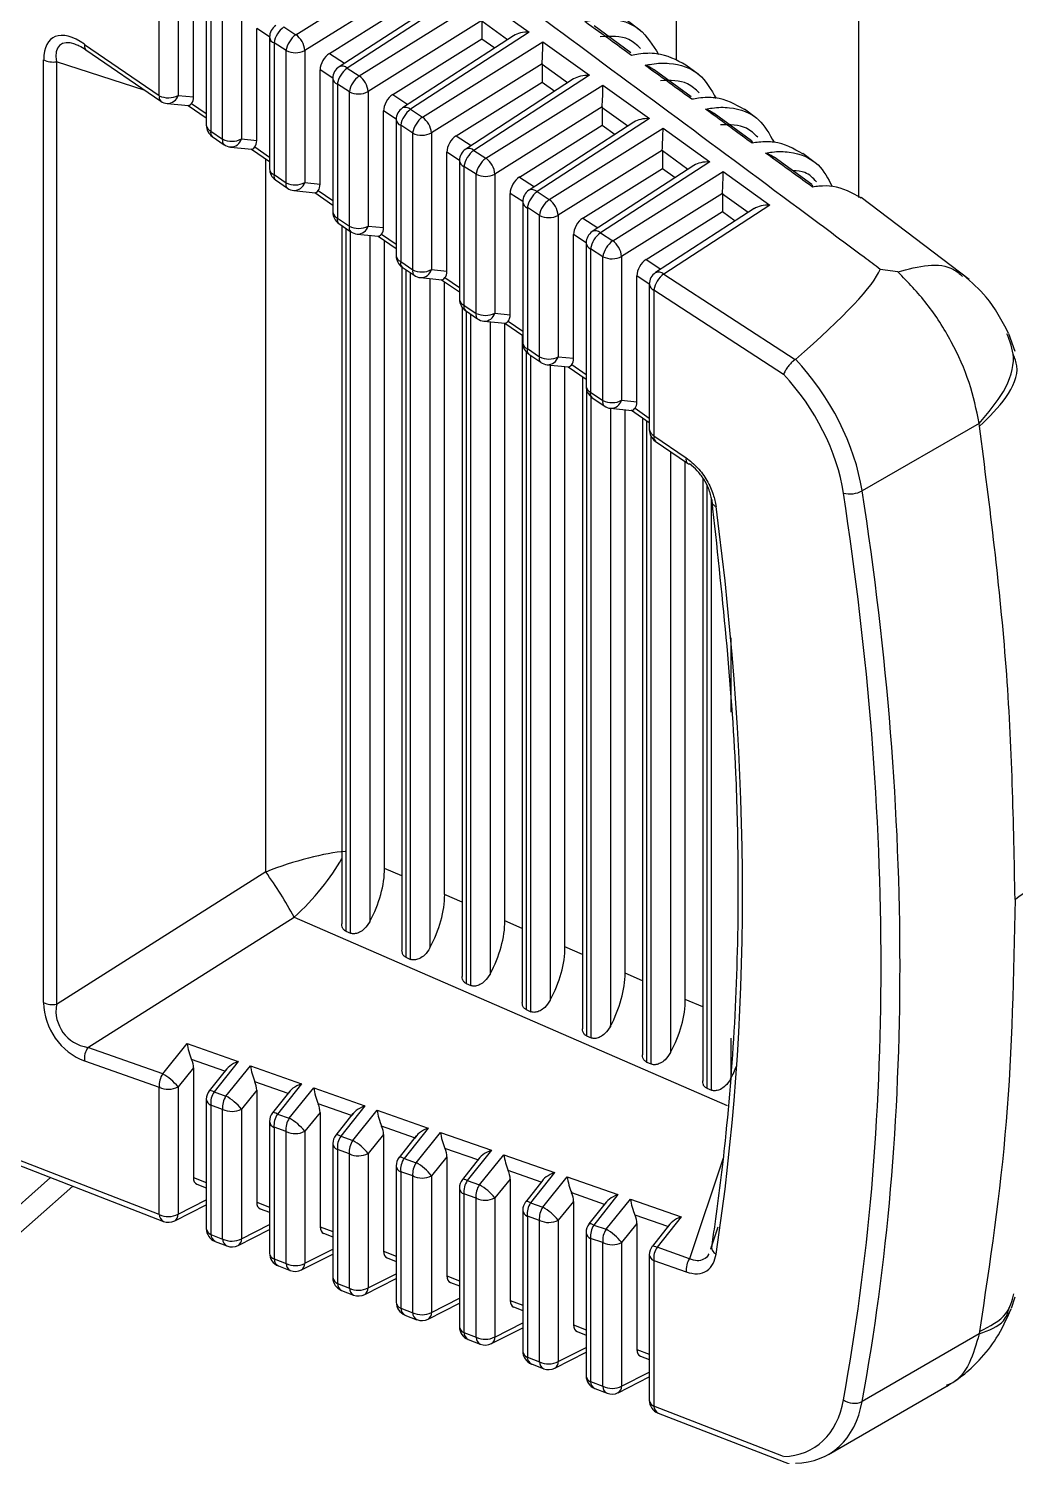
# Model space of a CAD drawing. Extents: x 7 to 135, y 1 to 99.
# Drawn here: x 98.476 to 99.195, y 77.92 to 78.962 of the extents above; entities that cross this region are included whole.
import ezdxf

# ---------------------------------------------------------------- set-up
doc = ezdxf.new("R2010")
doc.units = 0
doc.header["$MEASUREMENT"] = 0
doc.layers.add('OBJECT', color=7, linetype='CONTINUOUS')

msp = doc.modelspace()

# ---------------------------------------------------------------- linework, layer by layer
at = {"layer": 'OBJECT'}
for p, q in [((98.9479, 78.9385), (98.9479, 86.0266)), ((99.0808, 78.8382), (99.0808, 85.9499)), ((98.6705, 78.957), (98.7628, 79.0149)), ((98.5709, 78.9126), (98.5709, 79.0055)), ((98.5846, 79.0057), (98.5846, 78.9127)), ((98.7622, 78.9989), (98.677, 78.9455)), ((98.5958, 78.9116), (98.5958, 78.9916)), ((98.7853, 78.9878), (98.702, 78.9337)), ((98.7968, 78.9904), (98.7079, 78.9327)), ((98.6052, 78.9853), (98.6052, 78.891)), ((98.6085, 78.9811), (98.6085, 78.8867)), ((98.6171, 78.8808), (98.6171, 78.9754)), ((98.6308, 78.9756), (98.6308, 78.881)), ((98.6949, 78.9434), (98.7622, 78.9856)), ((98.7167, 78.927), (98.8066, 78.9833)), ((98.8066, 78.9833), (98.8406, 78.9589)), ((98.8061, 78.9674), (98.7232, 78.9155)), ((98.806, 78.9668), (98.806, 78.9541)), ((98.8247, 78.9534), (98.806, 78.9668)), ((98.9211, 78.9604), (98.9121, 78.9671)), ((98.642, 78.8799), (98.642, 78.9615)), ((98.6513, 78.9554), (98.642, 78.9615)), ((98.6513, 78.9553), (98.6513, 78.8593)), ((98.6618, 78.9627), (98.6705, 78.957)), ((98.8291, 78.9563), (98.7481, 78.9036)), ((98.8406, 78.9589), (98.7541, 78.9026)), ((98.9146, 78.9438), (98.8879, 78.9634)), ((98.5164, 78.95), (98.5709, 78.9126)), ((98.5175, 78.9461), (98.572, 78.9086)), ((98.6633, 78.9454), (98.6546, 78.951)), ((98.6546, 78.951), (98.6546, 78.855)), ((98.6633, 78.849), (98.6633, 78.9454)), ((98.677, 78.9455), (98.677, 78.8492)), ((98.7411, 78.9134), (98.806, 78.9541)), ((98.7628, 78.8969), (98.8504, 78.9518)), ((98.806, 78.9541), (98.8154, 78.9474)), ((98.8504, 78.9518), (98.8844, 78.9274)), ((98.4866, 78.2511), (98.4866, 78.9386)), ((98.4959, 78.9373), (98.4959, 78.2498)), ((98.5607, 78.9164), (98.4959, 78.9373)), ((98.6949, 78.9434), (98.7059, 78.9362)), ((98.8499, 78.9359), (98.7693, 78.8854)), ((98.8499, 78.9353), (98.8499, 78.9225)), ((98.8685, 78.9219), (98.8499, 78.9353)), ((98.9638, 78.9282), (98.9548, 78.9349)), ((98.6882, 78.8481), (98.6882, 78.9314)), ((98.6974, 78.9254), (98.6882, 78.9314)), ((98.6974, 78.9253), (98.6974, 78.8276)), ((98.7079, 78.9327), (98.7167, 78.927)), ((98.8729, 78.9248), (98.7943, 78.8736)), ((98.8844, 78.9274), (98.8002, 78.8726)), ((98.9585, 78.9118), (98.9317, 78.9315)), ((98.5846, 78.9127), (98.5958, 78.9116)), ((98.7095, 78.9153), (98.7008, 78.921)), ((98.7008, 78.921), (98.7008, 78.8233)), ((98.7095, 78.8173), (98.7095, 78.9153)), ((98.7232, 78.9155), (98.7232, 78.8175)), ((98.7411, 78.9134), (98.7521, 78.9062)), ((98.7872, 78.8833), (98.8499, 78.9225)), ((98.809, 78.8669), (98.8943, 78.9203)), ((98.8499, 78.9225), (98.8592, 78.9158)), ((98.8943, 78.9203), (98.9283, 78.8958)), ((98.5766, 78.9069), (98.5922, 78.9053)), ((98.5919, 78.9054), (98.6052, 78.8963)), ((98.5944, 78.9069), (98.6052, 78.8995)), ((98.7541, 78.9026), (98.7628, 78.8969)), ((98.8937, 78.9044), (98.8155, 78.8554)), ((98.8937, 78.9038), (98.8937, 78.891)), ((98.9124, 78.8904), (98.8937, 78.9038)), ((99.0065, 78.8959), (98.9975, 78.9027)), ((98.7343, 78.8163), (98.7343, 78.9014)), ((98.7436, 78.8954), (98.7343, 78.9014)), ((98.7436, 78.8952), (98.7436, 78.7958)), ((98.9168, 78.8932), (98.8404, 78.8436)), ((98.9283, 78.8958), (98.8463, 78.8426)), ((99.0025, 78.8797), (98.9754, 78.8996)), ((98.6085, 78.8867), (98.6171, 78.8808)), ((98.6095, 78.8828), (98.6181, 78.8768)), ((98.7557, 78.8852), (98.7469, 78.891)), ((98.7469, 78.891), (98.7469, 78.7916)), ((98.7557, 78.7855), (98.7557, 78.8852)), ((98.7693, 78.8854), (98.7693, 78.7857)), ((98.7872, 78.8833), (98.7982, 78.8762)), ((98.8334, 78.8532), (98.8937, 78.891)), ((98.8552, 78.8368), (98.9381, 78.8888)), ((98.8937, 78.891), (98.9031, 78.8843)), ((98.9381, 78.8888), (98.9721, 78.8643)), ((98.6228, 78.8751), (98.6383, 78.8736)), ((98.6308, 78.881), (98.642, 78.8799)), ((98.6381, 78.8736), (98.6513, 78.8645)), ((98.6406, 78.8752), (98.6513, 78.8678)), ((98.7805, 78.7846), (98.7805, 78.8713)), ((98.7897, 78.8653), (98.7805, 78.8713)), ((98.8002, 78.8726), (98.809, 78.8669)), ((98.9376, 78.8728), (98.8617, 78.8253)), ((98.9376, 78.8723), (98.9376, 78.8595)), ((98.9562, 78.8588), (98.9376, 78.8723)), ((98.6486, 78.3464), (98.6486, 78.8664)), ((98.7897, 78.8652), (98.7897, 78.7641)), ((98.8018, 78.8552), (98.793, 78.8609)), ((98.793, 78.8609), (98.793, 78.7598)), ((98.9606, 78.8617), (98.8865, 78.8135)), ((98.9721, 78.8643), (98.8925, 78.8125)), ((99.0466, 78.8477), (99.0191, 78.8678)), ((99.0491, 78.8636), (99.04, 78.8705)), ((98.6546, 78.855), (98.6633, 78.849)), ((98.6556, 78.8511), (98.6643, 78.8451)), ((98.8018, 78.7538), (98.8018, 78.8552)), ((98.8155, 78.8554), (98.8155, 78.7539)), ((98.8334, 78.8532), (98.8443, 78.8461)), ((98.8796, 78.8232), (98.9376, 78.8595)), ((98.9014, 78.8067), (98.982, 78.8572)), ((98.9376, 78.8595), (98.9469, 78.8528)), ((98.982, 78.8572), (99.016, 78.8328)), ((98.669, 78.8434), (98.6845, 78.8418)), ((98.677, 78.8492), (98.6882, 78.8481)), ((98.6843, 78.8419), (98.6974, 78.8328)), ((98.6868, 78.8434), (98.6974, 78.8361)), ((98.8267, 78.7528), (98.8267, 78.8413)), ((98.8358, 78.8353), (98.8267, 78.8413)), ((98.8463, 78.8426), (98.8552, 78.8368)), ((98.9814, 78.8413), (98.9079, 78.7952)), ((98.9814, 78.8407), (98.9814, 78.828)), ((99.0001, 78.8273), (98.9814, 78.8407)), ((98.8358, 78.8352), (98.8358, 78.7324)), ((98.848, 78.8251), (98.8392, 78.8309)), ((98.8392, 78.8309), (98.8392, 78.7281)), ((99.0045, 78.8302), (98.9327, 78.7835)), ((99.016, 78.8328), (98.9386, 78.7825)), ((99.1613, 78.7785), (99.0826, 78.8382)), ((98.7008, 78.8233), (98.7095, 78.8173)), ((98.7018, 78.8193), (98.7105, 78.8133)), ((98.848, 78.722), (98.848, 78.8251)), ((98.8617, 78.8253), (98.8617, 78.7222)), ((98.8796, 78.8232), (98.8905, 78.8161)), ((98.9258, 78.7931), (98.9814, 78.828)), ((98.9814, 78.828), (98.9907, 78.8213)), ((98.704, 78.8178), (98.704, 78.3085)), ((98.7069, 78.8158), (98.7069, 78.3033)), ((98.7102, 78.3018), (98.7102, 78.8135)), ((98.7152, 78.8116), (98.7307, 78.8101)), ((98.7232, 78.8175), (98.7343, 78.8163)), ((98.7243, 78.8107), (98.7243, 78.3101)), ((98.7305, 78.8101), (98.7436, 78.8011)), ((98.733, 78.8116), (98.7436, 78.8043)), ((98.8729, 78.7211), (98.8729, 78.8112)), ((98.882, 78.8053), (98.8729, 78.8112)), ((98.8925, 78.8125), (98.9014, 78.8067)), ((98.7351, 78.349), (98.7351, 78.8069)), ((98.882, 78.8051), (98.882, 78.7007)), ((98.8942, 78.7951), (98.8853, 78.8009)), ((98.8853, 78.8009), (98.8853, 78.6964)), ((98.7469, 78.7916), (98.7557, 78.7855)), ((98.8942, 78.6902), (98.8942, 78.7951)), ((98.9079, 78.7952), (98.9079, 78.6904)), ((98.9258, 78.7931), (98.9366, 78.7861)), ((98.7478, 78.7877), (98.7478, 78.2894)), ((98.7479, 78.7876), (98.7567, 78.7816)), ((98.7507, 78.7857), (98.7507, 78.2842)), ((98.7541, 78.2827), (98.7541, 78.7834)), ((98.7613, 78.7799), (98.7769, 78.7783)), ((98.7682, 78.7792), (98.7682, 78.2911)), ((98.7693, 78.7857), (98.7805, 78.7846)), ((98.7767, 78.7783), (98.7897, 78.7694)), ((98.7791, 78.7799), (98.7897, 78.7726)), ((98.919, 78.6893), (98.919, 78.7811)), ((98.9281, 78.7752), (98.919, 78.7811)), ((98.9386, 78.7825), (99.0344, 78.7201)), ((99.1093, 78.784), (99.0964, 78.7859)), ((98.7789, 78.3299), (98.7789, 78.7768)), ((98.9281, 78.7751), (98.9281, 78.6689)), ((98.9314, 78.7708), (98.9314, 78.6646)), ((99.026, 78.7093), (98.9314, 78.7708)), ((98.7916, 78.7582), (98.7916, 78.2703)), ((98.793, 78.7598), (98.8018, 78.7538)), ((98.794, 78.7559), (98.8029, 78.7498)), ((98.7946, 78.7555), (98.7946, 78.2651)), ((98.7979, 78.2636), (98.7979, 78.7532)), ((98.8075, 78.7481), (98.823, 78.7466)), ((98.812, 78.7477), (98.812, 78.272)), ((98.8155, 78.7539), (98.8267, 78.7528)), ((98.8228, 78.7466), (98.8358, 78.7376)), ((98.8228, 78.3108), (98.8228, 78.7466)), ((98.8253, 78.7481), (98.8358, 78.7409)), ((98.8355, 78.7379), (98.8355, 78.2512)), ((99.1947, 78.7261), (99.1901, 78.7389)), ((98.8384, 78.7257), (98.8384, 78.246)), ((98.8392, 78.7281), (98.848, 78.722)), ((98.8402, 78.7241), (98.849, 78.7181)), ((98.8418, 78.2445), (98.8418, 78.7231)), ((98.8537, 78.7163), (98.8692, 78.7148)), ((98.8558, 78.7161), (98.8558, 78.2529)), ((98.8617, 78.7222), (98.8729, 78.7211)), ((98.8666, 78.2917), (98.8666, 78.7151)), ((98.8715, 78.7164), (98.882, 78.7091)), ((99.0344, 78.7201), (99.0346, 78.7203)), ((98.869, 78.7148), (98.882, 78.7059)), ((98.8793, 78.7077), (98.8793, 78.2321)), ((98.8822, 78.6984), (98.8822, 78.2269)), ((98.8853, 78.6964), (98.8942, 78.6902)), ((98.8856, 78.2254), (98.8856, 78.693)), ((98.8863, 78.6924), (98.8952, 78.6863)), ((98.8997, 78.6846), (98.8997, 78.2338)), ((98.8999, 78.6846), (98.9154, 78.683)), ((98.9079, 78.6904), (98.919, 78.6893)), ((98.9177, 78.6846), (98.9281, 78.6774)), ((98.9104, 78.2726), (98.9104, 78.6835)), ((98.9152, 78.6831), (98.9281, 78.6742)), ((98.9232, 78.6776), (98.9232, 78.213)), ((98.9261, 78.6756), (98.9261, 78.2078)), ((99.1685, 78.6736), (99.0832, 78.6244)), ((99.1688, 78.6715), (99.1685, 78.6736)), ((98.9294, 78.2064), (98.9294, 78.664)), ((98.9314, 78.6646), (98.9549, 78.6485)), ((98.9324, 78.6607), (98.956, 78.6445)), ((98.9435, 78.6531), (98.9435, 78.2147)), ((98.9543, 78.2535), (98.9543, 78.6457)), ((98.967, 78.6338), (98.967, 78.1939)), ((98.9699, 78.6286), (98.9699, 78.1887)), ((98.9733, 78.1873), (98.9733, 78.6193)), ((98.9874, 78.5172), (98.9874, 78.463)), ((98.6486, 78.3464), (98.4959, 78.2498)), ((98.7478, 78.3435), (98.7351, 78.349)), ((98.7916, 78.3244), (98.7789, 78.3299)), ((98.5188, 78.2184), (98.6692, 78.3135)), ((98.6692, 78.3135), (98.9849, 78.176)), ((98.8355, 78.3053), (98.8228, 78.3108)), ((98.7069, 78.3033), (98.7102, 78.3018)), ((98.8793, 78.2862), (98.8666, 78.2917)), ((98.7507, 78.2842), (98.7541, 78.2827)), ((98.9232, 78.2671), (98.9104, 78.2726)), ((98.7946, 78.2651), (98.7979, 78.2636)), ((98.967, 78.248), (98.9543, 78.2535)), ((98.8384, 78.246), (98.8418, 78.2445)), ((98.8822, 78.2269), (98.8856, 78.2254)), ((98.5734, 78.1992), (98.5188, 78.2184)), ((98.5734, 78.1992), (98.5912, 78.2213)), ((98.5912, 78.2213), (98.6284, 78.2082)), ((98.9874, 78.2253), (98.9874, 78.1956)), ((98.5709, 78.0966), (98.2666, 78.2146)), ((98.2698, 78.2095), (98.574, 78.0916)), ((98.5164, 78.2087), (98.5709, 78.1895)), ((98.6186, 78.2011), (98.5944, 78.2096)), ((98.6284, 78.2082), (98.6109, 78.1861)), ((98.6195, 78.183), (98.6374, 78.2051)), ((98.6374, 78.2051), (98.6746, 78.192)), ((98.9261, 78.2078), (98.9294, 78.2064)), ((98.5958, 78.2035), (98.5846, 78.1897)), ((98.5958, 78.2035), (98.5958, 78.1235)), ((98.6198, 78.2027), (98.6073, 78.1869)), ((98.5709, 78.0966), (98.5709, 78.1895)), ((98.5846, 78.1897), (98.5846, 78.0968)), ((98.6109, 78.1861), (98.6195, 78.183)), ((98.642, 78.1873), (98.6308, 78.1735)), ((98.6648, 78.1849), (98.6406, 78.1934)), ((98.642, 78.1873), (98.642, 78.1056)), ((98.666, 78.1865), (98.6535, 78.1707)), ((98.6746, 78.192), (98.657, 78.1699)), ((98.6657, 78.1668), (98.6836, 78.1889)), ((98.6836, 78.1889), (98.7207, 78.1758)), ((98.9699, 78.1887), (98.9733, 78.1873)), ((98.6052, 78.1807), (98.6052, 78.0863)), ((98.6171, 78.1733), (98.6085, 78.1764)), ((98.6085, 78.1764), (98.6085, 78.082)), ((98.6308, 78.1735), (98.6308, 78.0789)), ((98.7109, 78.1687), (98.6868, 78.1772)), ((98.7207, 78.1758), (98.7032, 78.1537)), ((98.6171, 78.0787), (98.6171, 78.1733)), ((98.6513, 78.1645), (98.6513, 78.0684)), ((98.657, 78.1699), (98.6657, 78.1668)), ((98.6882, 78.1711), (98.677, 78.1573)), ((98.6882, 78.1711), (98.6882, 78.0877)), ((98.7121, 78.1703), (98.6996, 78.1545)), ((98.7119, 78.1506), (98.7297, 78.1727)), ((98.7297, 78.1727), (98.7668, 78.1596)), ((98.6633, 78.1571), (98.6546, 78.1602)), ((98.6546, 78.1602), (98.6546, 78.0642)), ((98.6633, 78.0608), (98.6633, 78.1571)), ((98.677, 78.1573), (98.677, 78.061)), ((98.7032, 78.1537), (98.7119, 78.1506)), ((98.7343, 78.1549), (98.7232, 78.1411)), ((98.757, 78.1525), (98.733, 78.161)), ((98.7343, 78.1549), (98.7343, 78.0698)), ((98.7582, 78.1541), (98.7457, 78.1383)), ((98.7668, 78.1596), (98.7493, 78.1375)), ((98.7581, 78.1344), (98.7759, 78.1565)), ((98.7759, 78.1565), (98.813, 78.1435)), ((98.6974, 78.1483), (98.6974, 78.0506)), ((98.7095, 78.1409), (98.7008, 78.144)), ((98.7008, 78.144), (98.7008, 78.0463)), ((98.8032, 78.1364), (98.7791, 78.1448)), ((98.813, 78.1435), (98.7954, 78.1213)), ((98.7095, 78.0429), (98.7095, 78.1409)), ((98.7232, 78.1411), (98.7232, 78.0431)), ((98.7436, 78.1321), (98.7436, 78.0327)), ((98.7493, 78.1375), (98.7581, 78.1344)), ((98.7805, 78.1387), (98.7693, 78.1249)), ((98.7805, 78.1387), (98.7805, 78.0519)), ((98.8044, 78.1379), (98.7919, 78.1221)), ((98.8042, 78.1182), (98.8221, 78.1402)), ((98.8221, 78.1402), (98.8591, 78.1273)), ((98.982, 78.1377), (98.9574, 78.0644)), ((98.4917, 78.1235), (98.409, 78.0503)), ((98.5958, 78.1235), (98.6052, 78.1199)), ((98.7557, 78.1247), (98.7469, 78.1278)), ((98.7469, 78.1278), (98.7469, 78.0284)), ((98.7557, 78.025), (98.7557, 78.1247)), ((98.7693, 78.1249), (98.7693, 78.0252)), ((98.8267, 78.1224), (98.8155, 78.1087)), ((98.8493, 78.1202), (98.8253, 78.1286)), ((98.8267, 78.1224), (98.8267, 78.034)), ((98.8505, 78.1217), (98.838, 78.1059)), ((98.8591, 78.1273), (98.8416, 78.1051)), ((98.8504, 78.102), (98.8683, 78.124)), ((98.8683, 78.124), (98.9052, 78.1111)), ((98.4433, 78.0602), (98.5079, 78.1172)), ((98.5984, 78.1187), (98.6052, 78.1161)), ((98.7897, 78.1159), (98.7897, 78.0148)), ((98.8018, 78.1085), (98.793, 78.1116)), ((98.793, 78.1116), (98.793, 78.0105)), ((98.7954, 78.1213), (98.8042, 78.1182)), ((98.8954, 78.104), (98.8715, 78.1124)), ((98.9052, 78.1111), (98.8877, 78.0889)), ((98.5822, 78.092), (98.6052, 78.1037)), ((98.5846, 78.0968), (98.6052, 78.1072)), ((98.642, 78.1056), (98.6513, 78.102)), ((98.6445, 78.1008), (98.6513, 78.0982)), ((98.8018, 78.0071), (98.8018, 78.1085)), ((98.8155, 78.1087), (98.8155, 78.0072)), ((98.8416, 78.1051), (98.8504, 78.102)), ((98.8729, 78.1062), (98.8617, 78.0925)), ((98.8729, 78.1062), (98.8729, 78.0161)), ((98.8966, 78.1055), (98.8841, 78.0897)), ((98.8966, 78.0858), (98.9145, 78.1078)), ((98.9145, 78.1078), (98.9514, 78.0949)), ((98.8358, 78.0997), (98.8358, 77.9969)), ((98.848, 78.0923), (98.8392, 78.0954)), ((98.8392, 78.0954), (98.8392, 77.9926)), ((98.848, 77.9892), (98.848, 78.0923)), ((98.8617, 78.0925), (98.8617, 77.9893)), ((98.9416, 78.0878), (98.9177, 78.0962)), ((98.9514, 78.0949), (98.9338, 78.0727)), ((98.6085, 78.082), (98.6171, 78.0787)), ((98.6283, 78.0741), (98.6513, 78.0857)), ((98.6308, 78.0789), (98.6513, 78.0893)), ((98.6882, 78.0877), (98.6974, 78.0841)), ((98.6907, 78.0829), (98.6974, 78.0803)), ((98.882, 78.0835), (98.882, 77.979)), ((98.8877, 78.0889), (98.8966, 78.0858)), ((98.919, 78.09), (98.9079, 78.0763)), ((98.919, 78.09), (98.919, 77.9982)), ((98.9428, 78.0893), (98.9303, 78.0735)), ((98.9738, 78.0746), (98.9782, 78.0876)), ((98.6116, 78.077), (98.6202, 78.0737)), ((98.677, 78.061), (98.6974, 78.0714)), ((98.7343, 78.0698), (98.7436, 78.0662)), ((98.8942, 78.0761), (98.8853, 78.0792)), ((98.8853, 78.0792), (98.8853, 77.9747)), ((98.8942, 77.9713), (98.8942, 78.0761)), ((98.9079, 78.0763), (98.9079, 77.9714)), ((98.9574, 78.0644), (98.9338, 78.0727)), ((98.9732, 78.0728), (98.9726, 78.0713)), ((98.9734, 78.0737), (98.9728, 78.0712)), ((98.6546, 78.0642), (98.6633, 78.0608)), ((98.6577, 78.0591), (98.6664, 78.0558)), ((98.6745, 78.0562), (98.6974, 78.0678)), ((98.7369, 78.065), (98.7436, 78.0624)), ((98.9281, 78.0673), (98.9281, 77.9611)), ((98.9314, 78.063), (98.9314, 77.9568)), ((98.9314, 78.063), (98.9549, 78.0547)), ((98.7207, 78.0383), (98.7436, 78.0499)), ((98.7232, 78.0431), (98.7436, 78.0534)), ((98.7805, 78.0519), (98.7897, 78.0483)), ((98.7008, 78.0463), (98.7095, 78.0429)), ((98.7038, 78.0412), (98.7125, 78.0379)), ((98.7831, 78.0471), (98.7897, 78.0445)), ((98.7469, 78.0284), (98.7557, 78.025)), ((98.7669, 78.0204), (98.7897, 78.032)), ((98.7693, 78.0252), (98.7897, 78.0355)), ((98.8267, 78.034), (98.8358, 78.0305)), ((98.8292, 78.0292), (98.8358, 78.0266)), ((99.192, 78.0282), (99.1947, 78.0366)), ((98.75, 78.0233), (98.7587, 78.0199)), ((98.8155, 78.0072), (98.8358, 78.0176)), ((98.793, 78.0105), (98.8018, 78.0071)), ((98.813, 78.0025), (98.8358, 78.014)), ((98.8729, 78.0161), (98.882, 78.0126)), ((98.8754, 78.0113), (98.882, 78.0087)), ((99.1685, 78.0095), (99.0832, 77.9602)), ((99.1688, 78.0113), (99.1685, 78.0095)), ((98.7961, 78.0055), (98.8049, 78.002)), ((98.8617, 77.9893), (98.882, 77.9996)), ((98.919, 77.9982), (98.9281, 77.9947)), ((98.8392, 77.9926), (98.848, 77.9892)), ((98.8422, 77.9876), (98.8511, 77.9841)), ((98.8592, 77.9845), (98.882, 77.9961)), ((98.9216, 77.9934), (98.9281, 77.9908)), ((98.9054, 77.9666), (98.9281, 77.9782)), ((98.9079, 77.9714), (98.9281, 77.9817)), ((98.8853, 77.9747), (98.8942, 77.9713)), ((98.8884, 77.9697), (98.8973, 77.9662)), ((99.0586, 77.9216), (99.1453, 77.9716)), ((99.026, 77.9202), (98.9314, 77.9568)), ((98.9345, 77.9518), (99.03, 77.9148))]:
    msp.add_line(p, q, dxfattribs=at)
at = {"layer": 'OBJECT', "flags": 128}
for points in [[(98.9767, 78.6129), (98.9758, 78.6133), (98.975, 78.6138), (98.9743, 78.6143), (98.9738, 78.6149), (98.9736, 78.6155), (98.9734, 78.6162), (98.9735, 78.6169), (98.9738, 78.6175)], [(98.6109, 78.1861), (98.6097, 78.1866), (98.6088, 78.1869), (98.608, 78.1871), (98.6075, 78.187), (98.6073, 78.1869)], [(98.657, 78.1699), (98.6559, 78.1704), (98.6549, 78.1708), (98.6542, 78.1709), (98.6536, 78.1708), (98.6535, 78.1707)], [(98.7032, 78.1537), (98.702, 78.1542), (98.701, 78.1546), (98.7003, 78.1547), (98.6998, 78.1546), (98.6996, 78.1545)], [(98.7493, 78.1375), (98.7481, 78.138), (98.7472, 78.1384), (98.7464, 78.1385), (98.7459, 78.1384), (98.7457, 78.1383)], [(98.7954, 78.1213), (98.7943, 78.1218), (98.7933, 78.1222), (98.7926, 78.1223), (98.792, 78.1222), (98.7919, 78.1221)], [(98.8416, 78.1051), (98.8404, 78.1056), (98.8395, 78.106), (98.8387, 78.1061), (98.8382, 78.106), (98.838, 78.1059)], [(98.8877, 78.0889), (98.8866, 78.0894), (98.8856, 78.0898), (98.8848, 78.0899), (98.8843, 78.0898), (98.8841, 78.0897)], [(98.9303, 78.0735), (98.9305, 78.0736), (98.931, 78.0737), (98.9317, 78.0736), (98.9327, 78.0732), (98.9338, 78.0727)]]:
    msp.add_lwpolyline(points, dxfattribs=at)
at = {"layer": 'OBJECT'}
for centre, radius, start, end in [((98.6613, 78.9553), 0.01, 123.0323, 180), ((98.6563, 78.9557), 0.00501, 184.9366, 250.3735), ((98.6728, 78.9479), 0.0185, 126.6278, 170.199), ((98.6815, 78.9422), 0.0185, 126.6244, 170.2019), ((98.6606, 78.9439), 0.0165, 5.8565, 53.2333), ((98.5202, 78.9489), 0.00391, 163.0766, 225.9534), ((98.67, 78.9594), 0.0155, 244.5101, 296.9463), ((98.4933, 78.9527), 0.0156, 244.685, 279.545), ((98.7074, 78.9253), 0.01, 123.0323, 180), ((98.7042, 78.9287), 0.00546, 46.9553, 113.9252), ((98.7024, 78.9257), 0.00501, 184.9339, 250.3761), ((98.7189, 78.9178), 0.0185, 126.6188, 170.204), ((98.7277, 78.9122), 0.0185, 126.625, 170.1978), ((98.7068, 78.9138), 0.0165, 5.8534, 53.2338), ((98.5776, 78.9265), 0.0155, 244.512, 296.9444), ((98.5768, 78.9151), 0.00822, 269.0401, 343.1397), ((98.7161, 78.9293), 0.0155, 244.5053, 296.9511), ((98.5747, 78.9114), 0.00391, 163.0592, 225.9621), ((98.5776, 78.9168), 0.01, 235.4819, 264.2993), ((98.7536, 78.8952), 0.01, 123.0323, 180), ((98.7651, 78.8878), 0.0185, 126.6239, 170.1984), ((98.7503, 78.8986), 0.00546, 46.9488, 113.9327), ((98.7486, 78.8957), 0.00502, 184.9595, 250.3505), ((98.7738, 78.8821), 0.0185, 126.6249, 170.1998), ((98.753, 78.8837), 0.0164, 5.8521, 53.2393), ((98.6152, 78.891), 0.01, 180, 235.4819), ((98.6103, 78.8916), 0.00516, 185.9828, 249.3272), ((98.6122, 78.8856), 0.00391, 163.0613, 225.947), ((98.7623, 78.8992), 0.0155, 244.5088, 296.9477), ((98.6209, 78.8797), 0.00391, 163.0552, 225.9661), ((98.6238, 78.8948), 0.0155, 244.5134, 296.9431), ((98.6238, 78.8851), 0.01, 235.4819, 264.2993), ((98.623, 78.8834), 0.00822, 269.0425, 343.1322), ((98.7997, 78.8652), 0.01, 123.0323, 180), ((98.8112, 78.8578), 0.0185, 126.6244, 170.2019), ((98.7965, 78.8686), 0.00546, 46.9512, 113.9303), ((98.7947, 78.8656), 0.00501, 184.9241, 250.386), ((98.82, 78.852), 0.0185, 126.6272, 170.1997), ((98.7992, 78.8537), 0.0165, 5.8566, 53.2369), ((98.6613, 78.8593), 0.01, 180, 235.4819), ((98.6564, 78.8598), 0.00516, 185.9986, 249.3114), ((98.6584, 78.8539), 0.00391, 163.0552, 225.9661), ((98.8085, 78.8692), 0.0155, 244.5145, 296.9439), ((98.667, 78.8479), 0.00391, 163.0552, 225.9661), ((98.67, 78.863), 0.0155, 244.5101, 296.9463), ((98.67, 78.8533), 0.01, 235.4819, 264.2993), ((98.6691, 78.8516), 0.00822, 269.0454, 343.1293), ((98.8458, 78.8352), 0.01, 123.0323, 180), ((98.8574, 78.8277), 0.0185, 126.6261, 170.1962), ((98.8426, 78.8386), 0.00546, 46.9377, 113.9437), ((98.8408, 78.8356), 0.00502, 184.9792, 250.3309), ((98.8662, 78.822), 0.0185, 126.6267, 170.1996), ((98.8453, 78.8236), 0.0165, 5.8572, 53.2368), ((98.7074, 78.8276), 0.01, 180, 235.4819), ((98.7026, 78.8281), 0.00516, 185.9921, 249.3179), ((98.7045, 78.8221), 0.00391, 163.0544, 225.9668), ((98.8547, 78.8391), 0.0155, 244.5132, 296.9452), ((98.7132, 78.8161), 0.00391, 163.0786, 225.9384), ((98.7161, 78.8313), 0.0155, 244.5053, 296.9511), ((98.7162, 78.8216), 0.01, 235.4819, 264.2993), ((98.7153, 78.8198), 0.00822, 269.0435, 343.1374), ((98.892, 78.8051), 0.01, 123.0323, 180), ((98.9035, 78.7977), 0.0185, 126.6239, 170.1984), ((98.8887, 78.8085), 0.00546, 46.9426, 113.9389), ((98.887, 78.8056), 0.00502, 184.9694, 250.3406), ((98.9124, 78.7919), 0.0185, 126.6261, 170.1962), ((98.8915, 78.7936), 0.0165, 5.8541, 53.2358), ((98.7536, 78.7958), 0.01, 180, 235.4819), ((98.7487, 78.7964), 0.00517, 186.0163, 249.2938), ((98.7506, 78.7904), 0.00391, 163.0766, 225.9534), ((98.9009, 78.8091), 0.0155, 244.5111, 296.9433), ((98.7594, 78.7844), 0.00391, 163.0611, 225.9463), ((98.7623, 78.7995), 0.0155, 244.5088, 296.9477), ((98.7623, 78.7898), 0.01, 235.4819, 264.2993), ((98.7615, 78.7881), 0.00822, 269.0442, 343.1367), ((98.9381, 78.7751), 0.01, 123.0323, 180), ((98.9496, 78.7677), 0.0185, 126.6244, 170.2019), ((98.9349, 78.7787), 0.00527, 45.592, 115.2895), ((98.9331, 78.7755), 0.00501, 184.9241, 250.386), ((98.7997, 78.7641), 0.01, 180, 235.4819), ((98.7948, 78.7647), 0.00516, 185.9828, 249.3272), ((98.7968, 78.7587), 0.00391, 163.0571, 225.9504), ((98.8056, 78.7526), 0.00391, 163.055, 225.9654), ((98.8085, 78.7678), 0.0155, 244.5145, 296.9439), ((98.8085, 78.7581), 0.01, 235.4819, 264.2993), ((98.8077, 78.7563), 0.00822, 269.0487, 343.1265), ((98.8458, 78.7324), 0.01, 180, 235.4819), ((98.841, 78.7329), 0.00517, 186.0339, 249.2761), ((98.8429, 78.727), 0.00391, 163.059, 225.9614), ((98.8517, 78.7209), 0.00391, 163.0544, 225.9668), ((98.8547, 78.736), 0.0155, 244.5132, 296.9452), ((98.8547, 78.7263), 0.01, 235.4819, 264.2993), ((98.8538, 78.7246), 0.00822, 269.0503, 343.1249), ((98.892, 78.7007), 0.01, 180, 235.4819), ((98.8871, 78.7012), 0.00517, 186.0255, 249.2845), ((98.889, 78.6952), 0.00391, 163.0766, 225.9534), ((98.8979, 78.6891), 0.00391, 163.0768, 225.954), ((98.9009, 78.7042), 0.0155, 244.5111, 296.9433), ((98.9009, 78.6945), 0.01, 235.4819, 264.2993), ((98.9, 78.6928), 0.00822, 269.0453, 343.1294), ((98.9381, 78.6689), 0.01, 180, 235.4819), ((98.9331, 78.6694), 0.00501, 184.9241, 250.386), ((98.9352, 78.6635), 0.00391, 163.055, 225.9654), ((98.9587, 78.6473), 0.00391, 163.0768, 225.954), ((98.9573, 78.6464), 0.00232, 236.2606, 272.3216), ((99.0742, 78.6407), 0.0186, 255.6297, 299.0128), ((98.4413, 78.1939), 0.2573, 27.691, 36.354), ((98.4933, 78.2653), 0.0156, 244.685, 279.545), ((98.5312, 78.2101), 0.0149, 146.4426, 185.6866), ((98.5858, 78.191), 0.0149, 146.4484, 185.6861), ((98.554, 78.1649), 0.0394, 39.0386, 60.653), ((98.5776, 78.2035), 0.0155, 244.512, 296.9444), ((98.6152, 78.1807), 0.01, 141.6473, 180), ((98.6233, 78.1778), 0.0149, 146.4454, 185.689), ((98.6102, 78.1811), 0.00501, 184.9241, 250.386), ((98.6319, 78.1748), 0.0149, 146.4444, 185.69), ((98.6238, 78.1873), 0.0155, 244.5134, 296.9431), ((98.6002, 78.1487), 0.0394, 39.0386, 60.6532), ((98.6613, 78.1645), 0.01, 141.6473, 180), ((98.6563, 78.1649), 0.00501, 184.9366, 250.3735), ((98.6694, 78.1616), 0.0149, 146.4407, 185.6898), ((98.6781, 78.1586), 0.0149, 146.4354, 185.699), ((98.6464, 78.1325), 0.0394, 39.0386, 60.653), ((98.67, 78.1711), 0.0155, 244.5101, 296.9463), ((98.7074, 78.1483), 0.01, 141.6473, 180), ((98.7156, 78.1455), 0.0149, 146.4484, 185.6861), ((98.7024, 78.1487), 0.00501, 184.9339, 250.3761), ((98.7243, 78.1424), 0.0149, 146.4454, 185.689), ((98.6926, 78.1163), 0.0394, 39.0383, 60.6534), ((98.7161, 78.1549), 0.0155, 244.5053, 296.9511), ((98.7536, 78.1321), 0.01, 141.6473, 180), ((98.7486, 78.1325), 0.00502, 184.9595, 250.3505), ((98.7617, 78.1293), 0.0149, 146.4481, 185.6864), ((98.7705, 78.1262), 0.0149, 146.4418, 185.6926), ((98.7388, 78.1001), 0.0394, 39.0386, 60.653), ((98.7623, 78.1387), 0.0155, 244.5088, 296.9477), ((98.7997, 78.1159), 0.01, 141.6473, 180), ((98.7947, 78.1163), 0.00501, 184.9241, 250.386), ((98.8078, 78.1131), 0.0149, 146.437, 185.6975), ((98.8166, 78.11), 0.0149, 146.4457, 185.6848), ((98.7849, 78.0839), 0.0394, 39.0387, 60.6529), ((98.8085, 78.1225), 0.0155, 244.5145, 296.9439), ((98.8458, 78.0997), 0.01, 141.6473, 180), ((98.854, 78.0969), 0.0149, 146.4456, 185.685), ((98.8628, 78.0938), 0.0149, 146.4336, 185.6969), ((98.8311, 78.0676), 0.0394, 39.0418, 60.6499), ((98.5776, 78.1106), 0.0155, 244.512, 296.9444), ((98.5766, 78.0966), 0.00568, 180.1469, 242.679), ((98.5776, 78.1009), 0.01, 248.8055, 296.9342), ((98.5793, 78.0965), 0.00535, 302.3738, 2.9672), ((98.8408, 78.1001), 0.00502, 184.9792, 250.3309), ((98.8547, 78.1063), 0.0155, 244.5132, 296.9452), ((98.6152, 78.0863), 0.01, 180, 248.8055), ((98.6103, 78.0869), 0.00516, 185.9828, 249.3272), ((98.6142, 78.0821), 0.00568, 180.1475, 242.6784), ((98.892, 78.0835), 0.01, 141.6473, 180), ((98.887, 78.0839), 0.00502, 184.9694, 250.3406), ((98.9001, 78.0807), 0.0149, 146.4428, 185.6864), ((98.909, 78.0776), 0.0149, 146.452, 185.6825), ((98.8773, 78.0515), 0.0394, 39.034, 60.6583), ((98.6238, 78.0927), 0.0155, 244.5134, 296.9431), ((98.6228, 78.0787), 0.00568, 180.1404, 242.6855), ((98.6238, 78.083), 0.01, 248.8055, 296.9342), ((98.6255, 78.0786), 0.00535, 302.3866, 2.9544), ((98.9009, 78.0901), 0.0155, 244.5111, 296.9433), ((98.9381, 78.0673), 0.01, 141.6473, 180), ((98.9462, 78.0645), 0.0149, 146.4445, 185.69), ((98.9793, 78.0729), 0.0058, 162.9052, 242.818), ((98.6613, 78.0684), 0.01, 180, 248.8055), ((98.6564, 78.069), 0.00516, 185.9986, 249.3114), ((98.6603, 78.0642), 0.00568, 180.1564, 242.6695), ((98.67, 78.0748), 0.0155, 244.5101, 296.9463), ((98.669, 78.0608), 0.00568, 180.1404, 242.6855), ((98.6716, 78.0607), 0.00535, 302.3868, 2.9543), ((98.9332, 78.0678), 0.00516, 185.9828, 249.3272), ((98.9698, 78.0562), 0.0149, 146.452, 185.6825), ((98.67, 78.0651), 0.01, 248.8055, 296.9342), ((98.7074, 78.0506), 0.01, 180, 248.8055), ((98.7026, 78.0511), 0.00516, 185.9921, 249.3179), ((98.7064, 78.0463), 0.00568, 180.1412, 242.6847), ((98.7161, 78.0569), 0.0155, 244.5053, 296.9511), ((98.7152, 78.0429), 0.00568, 180.1477, 242.6782), ((98.7162, 78.0472), 0.01, 248.8055, 296.9342), ((98.7178, 78.0428), 0.00535, 302.3577, 2.9833), ((98.7536, 78.0327), 0.01, 180, 248.8055), ((98.7487, 78.0332), 0.00517, 186.0163, 249.2938), ((98.7526, 78.0284), 0.00568, 180.1474, 242.6782), ((98.7623, 78.039), 0.0155, 244.5088, 296.9477), ((98.7613, 78.025), 0.00568, 180.147, 242.6695), ((98.7623, 78.0293), 0.01, 248.8055, 296.9342), ((98.764, 78.0249), 0.00535, 302.3742, 2.9668), ((98.7997, 78.0148), 0.01, 180, 248.8055), ((98.7948, 78.0153), 0.00516, 185.9828, 249.3272), ((98.7987, 78.0105), 0.00568, 180.1408, 242.6847), ((98.8085, 78.0211), 0.0155, 244.5145, 296.9439), ((98.8075, 78.0071), 0.00568, 180.1564, 242.6695), ((98.8102, 78.007), 0.00536, 302.3905, 2.9505), ((98.8085, 78.0114), 0.01, 248.8055, 296.9342), ((98.8458, 77.9969), 0.01, 180, 248.8055), ((98.841, 77.9974), 0.00517, 186.0339, 249.2761), ((98.8448, 77.9926), 0.00568, 180.1619, 242.6639), ((98.8547, 78.0032), 0.0155, 244.5132, 296.9452), ((98.8537, 77.9892), 0.00568, 180.156, 242.6695), ((98.8564, 77.9891), 0.00536, 302.3985, 2.9428), ((98.8547, 77.9935), 0.01, 248.8055, 296.9342), ((98.892, 77.979), 0.01, 180, 248.8055), ((98.8871, 77.9795), 0.00517, 186.0255, 249.2845), ((98.891, 77.9747), 0.00568, 180.1467, 242.6791), ((98.9009, 77.9853), 0.0155, 244.5111, 296.9433), ((98.8999, 77.9713), 0.00568, 180.1619, 242.6639), ((98.9009, 77.9756), 0.01, 248.8055, 296.9342), ((98.9025, 77.9712), 0.00535, 302.3918, 2.9547), ((98.9381, 77.9611), 0.01, 180, 248.8055), ((98.9332, 77.9617), 0.00516, 185.9828, 249.3272), ((98.937, 77.9567), 0.00554, 179.2414, 243.5844), ((99.0774, 77.9724), 0.0135, 234.4368, 295.5174)]:
    msp.add_arc(centre, radius, start, end, dxfattribs=at)
for centre, major_axis, ratio, start_param, end_param in [((98.5221, 78.9082), (-0.0288, 0.0466), 0.44344, 5.493279, 6.904804), ((98.8401, 78.9515), (0.014, -0.0003), 0.527029, 1.548181, 2.485158), ((98.5288, 78.9125), (-0.0302, 0.037), 0.376374, 5.756416, 6.859272), ((98.85, 78.9444), (0.0004, 0.012), 0.026825, 3.925085, 5.373421), ((98.6953, 78.9354), (0.00503, 0.00865), 0.586689, 0.839421, 2.351503), ((98.857, 78.9393), (0.00502, 0.00868), 0.583023, 2.282332, 2.352433), ((98.8839, 78.92), (0.014, -0.0003), 0.527029, 1.548181, 2.485158), ((98.7415, 78.9054), (0.00503, 0.00865), 0.586689, 0.839421, 2.351503), ((98.8938, 78.9129), (0.0004, 0.012), 0.026825, 3.925085, 5.373421), ((98.5955, 78.9151), (0.00354, 0.00967), 0.277978, 3.070296, 3.818939), ((98.5884, 78.9158), (-0.00469, 0.00996), 0.580588, 3.41279, 4.030522), ((98.9009, 78.9078), (0.00502, 0.00868), 0.583023, 2.282332, 2.352433), ((98.9278, 78.8885), (0.014, -0.0003), 0.527029, 1.548181, 2.485158), ((98.7877, 78.8753), (0.00503, 0.00865), 0.586689, 0.839421, 2.351503), ((98.9376, 78.8814), (0.0004, 0.012), 0.026825, 3.925085, 5.373421), ((98.6417, 78.8833), (0.00354, 0.00967), 0.277978, 3.070296, 3.818939), ((98.6345, 78.884), (-0.00469, 0.00996), 0.580588, 3.41279, 4.030522), ((98.9447, 78.8763), (0.00502, 0.00868), 0.583023, 2.282332, 2.352433), ((98.9716, 78.8569), (0.014, -0.0003), 0.527029, 1.548181, 2.485158), ((98.8338, 78.8453), (0.00503, 0.00865), 0.586689, 0.839421, 2.351503), ((98.9815, 78.8499), (0.0004, 0.012), 0.026825, 3.925085, 5.373421), ((98.6879, 78.8515), (0.00354, 0.00967), 0.277978, 3.070296, 3.818939), ((98.6807, 78.8523), (-0.00469, 0.00996), 0.580588, 3.41279, 4.030522), ((98.9885, 78.8448), (0.00502, 0.00868), 0.583023, 2.282332, 2.352433), ((99.0155, 78.8254), (0.014, -0.0003), 0.527029, 1.548181, 2.485158), ((98.88, 78.8152), (0.00503, 0.00865), 0.586689, 0.839421, 2.351503), ((98.734, 78.8198), (0.00354, 0.00967), 0.277978, 3.070296, 3.818939), ((98.7269, 78.8205), (-0.00469, 0.00996), 0.580588, 3.41279, 4.030522), ((98.9262, 78.7851), (0.00503, 0.00865), 0.586689, 0.839421, 2.351503), ((98.7802, 78.788), (0.00354, 0.00967), 0.277978, 3.070296, 3.818939), ((98.7731, 78.7887), (-0.00469, 0.00996), 0.580588, 3.41279, 4.030522), ((97.4659, 77.7694), (1.6308, 1.0245), 0.0499, 5.97324, 6.214353), ((98.8264, 78.7563), (0.00354, 0.00967), 0.277978, 3.070296, 3.818939), ((98.8192, 78.757), (-0.00469, 0.00996), 0.580588, 3.41279, 4.030522), ((98.8726, 78.7245), (0.00354, 0.00967), 0.277978, 3.070296, 3.818939), ((98.8654, 78.7252), (-0.00469, 0.00996), 0.580588, 3.41279, 4.030522), ((98.9957, 78.6526), (-0.0646, 0.1012), 0.604584, 4.082188, 5.018809), ((98.9891, 78.6483), (-0.0596, 0.0926), 0.606975, 4.079515, 5.001048), ((98.9187, 78.6928), (0.00354, 0.00967), 0.277978, 3.070296, 3.818939), ((98.9116, 78.6935), (-0.00469, 0.00996), 0.580588, 3.41279, 4.030522), ((97.4295, 79.1439), (-1.2131, 1.885), 0.606975, 3.716007, 4.079515), ((97.4362, 79.1482), (-1.2181, 1.8937), 0.606848, 3.71615, 4.079658), ((97.3803, 79.1695), (-1.1759, 1.8255), 0.606958, 3.742743, 4.051772), ((98.6641, 78.3369), (0.0598, 0.0207), 0.225528, 0.707549, 1.754747), ((98.6641, 78.3369), (0.0439, 0.0459), 0.320773, 4.499237, 5.424437), ((98.6923, 78.3247), (0.0302, 0.0522), 0.581784, 4.770172, 5.495103), ((98.7361, 78.3056), (0.0302, 0.0522), 0.581784, 4.770172, 5.495103), ((98.78, 78.2865), (0.0302, 0.0522), 0.581784, 4.770172, 5.495103), ((98.8238, 78.2674), (0.0302, 0.0522), 0.581784, 4.770172, 5.495103), ((98.8676, 78.2483), (0.0302, 0.0522), 0.581784, 4.770172, 5.495103), ((98.5221, 78.2447), (-0.0222, 0.0333), 0.831459, 0.896071, 2.307597), ((98.5288, 78.249), (0.0295, 0.0174), 0.875291, 2.521504, 3.93303), ((98.9115, 78.2292), (0.0302, 0.0522), 0.581784, 4.770172, 5.495103), ((98.5955, 78.2159), (-0.0033, 0.0116), 0.259069, 1.012856, 2.067267), ((98.5884, 78.2071), (-0.00441, 0.00973), 0.616481, 4.078004, 4.695736), ((98.6327, 78.2028), (0.014, 0.0041), 0.443879, 1.75013, 2.804542), ((98.6417, 78.1997), (-0.0033, 0.0116), 0.259069, 1.012856, 2.067267), ((98.9553, 78.2101), (0.0302, 0.0522), 0.581784, 4.770172, 4.942478), ((98.6345, 78.1909), (-0.00441, 0.00973), 0.616481, 4.078004, 4.695736), ((98.6788, 78.1866), (0.014, 0.0041), 0.443879, 1.75013, 2.804542), ((98.6879, 78.1835), (-0.0033, 0.0116), 0.259069, 1.012856, 2.067267), ((98.6807, 78.1746), (-0.00441, 0.00973), 0.616481, 4.078004, 4.695736), ((98.725, 78.1704), (0.014, 0.0041), 0.443879, 1.75013, 2.804542), ((98.734, 78.1673), (-0.0033, 0.0116), 0.259069, 1.012856, 2.067267), ((98.7269, 78.1584), (-0.00441, 0.00973), 0.616481, 4.078004, 4.695736), ((98.7711, 78.1542), (0.014, 0.0041), 0.443879, 1.75013, 2.804542), ((98.7802, 78.1511), (-0.0033, 0.0116), 0.259069, 1.012856, 2.067267), ((98.7731, 78.1422), (-0.00441, 0.00973), 0.616481, 4.078004, 4.695736), ((98.8172, 78.138), (0.014, 0.0041), 0.443879, 1.75013, 2.804542), ((98.8264, 78.1348), (-0.0033, 0.0116), 0.259069, 1.012856, 2.067267), ((98.6029, 78.1277), (0.00507, 0.00872), 0.578158, 2.358857, 3.232629), ((98.8192, 78.126), (-0.00441, 0.00973), 0.616481, 4.078004, 4.695736), ((98.8634, 78.1219), (0.014, 0.0041), 0.443879, 1.75013, 2.804542), ((98.8726, 78.1186), (-0.0033, 0.0116), 0.259069, 1.012856, 2.067267), ((98.8654, 78.1098), (-0.00441, 0.00973), 0.616481, 4.078004, 4.695736), ((98.9095, 78.1057), (0.014, 0.0041), 0.443879, 1.75013, 2.804542), ((98.6491, 78.1097), (0.00507, 0.00872), 0.578158, 2.358857, 3.232629), ((98.9187, 78.1024), (-0.0033, 0.0116), 0.259069, 1.012856, 2.067267), ((98.9116, 78.0936), (-0.00441, 0.00973), 0.616481, 4.078004, 4.695736), ((98.9557, 78.0895), (0.014, 0.0041), 0.443879, 1.75013, 2.804542), ((98.6953, 78.0918), (0.00507, 0.00872), 0.578158, 2.358857, 3.232629), ((98.7415, 78.0739), (0.00507, 0.00872), 0.578158, 2.358857, 3.232629), ((98.7877, 78.056), (0.00507, 0.00872), 0.578158, 2.358857, 3.232629), ((98.8338, 78.0381), (0.00507, 0.00872), 0.578158, 2.358857, 3.232629), ((98.88, 78.0202), (0.00507, 0.00872), 0.578158, 2.358857, 3.232629), ((98.9262, 78.0023), (0.00507, 0.00872), 0.578158, 2.358857, 3.232629), ((98.9891, 78.0195), (-0.0596, 0.0926), 0.606975, 2.794473, 3.716007), ((98.9957, 78.0238), (-0.0646, 0.1012), 0.604584, 2.782059, 3.71868)]:
    msp.add_ellipse(centre, major_axis=major_axis, ratio=ratio, start_param=start_param, end_param=end_param, dxfattribs=at)
for points, knots in [([(99.0964, 78.7859), (99.0925, 78.7889), (99.0727, 78.8036), (98.9899, 78.8653), (98.8302, 78.9839), (98.6848, 79.0898), (98.6033, 79.1492)], [0, 0, 0, 0, 0.024147, 0.120739, 0.507103, 1, 1, 1, 1]), ([(98.881, 78.9666), (98.8828, 78.967), (98.8889, 78.9684), (98.9033, 78.9692), (98.9221, 78.9634), (98.9306, 78.9494), (98.9348, 78.9426)], [0, 0, 0, 0, 0.071821, 0.260508, 0.637405, 1, 1, 1, 1]), ([(98.9151, 78.9419), (98.9104, 78.9453), (98.8991, 78.9535), (98.8877, 78.9618), (98.881, 78.9666)], [0, 0, 0, 0, 0.41243, 1, 1, 1, 1]), ([(98.9217, 78.947), (98.919, 78.9494), (98.9114, 78.9566), (98.8998, 78.9559), (98.8923, 78.9555)], [0, 0, 0, 0, 0.349113, 1, 1, 1, 1]), ([(98.5093, 78.9501), (98.5103, 78.9498), (98.5127, 78.9492), (98.5158, 78.9472), (98.5175, 78.9461)], [0, 0, 0, 0, 0.439988, 1, 1, 1, 1]), ([(98.9548, 78.9349), (98.948, 78.9385), (98.9378, 78.9441), (98.9231, 78.9434), (98.9168, 78.9422), (98.9151, 78.9419)], [0, 0, 0, 0, 0.585461, 0.8880034, 1, 1, 1, 1]), ([(98.925, 78.9347), (98.9267, 78.935), (98.9328, 78.9363), (98.947, 78.9367), (98.9651, 78.9307), (98.9731, 78.9171), (98.9769, 78.9106)], [0, 0, 0, 0, 0.0726348, 0.2667031, 0.6544045, 1, 1, 1, 1]), ([(98.9591, 78.9099), (98.9544, 78.9133), (98.943, 78.9216), (98.9317, 78.9298), (98.925, 78.9347)], [0, 0, 0, 0, 0.412389, 1, 1, 1, 1]), ([(98.925, 78.9347), (98.925, 78.9347), (98.9258, 78.9345), (98.9282, 78.9338), (98.9302, 78.9325), (98.9317, 78.9315)], [0, 0, 0, 0, 0.017049, 0.301961, 1, 1, 1, 1]), ([(98.9645, 78.9146), (98.9618, 78.9171), (98.9544, 78.9241), (98.9433, 78.9237), (98.9362, 78.9234)], [0, 0, 0, 0, 0.359271, 1, 1, 1, 1]), ([(98.9974, 78.9025), (98.9907, 78.9062), (98.9808, 78.9117), (98.9667, 78.9112), (98.9607, 78.9102), (98.9591, 78.9099)], [0, 0, 0, 0, 0.59798, 0.886673, 1, 1, 1, 1]), ([(98.969, 78.9027), (98.9706, 78.903), (98.9767, 78.9042), (98.9908, 78.9042), (99.0081, 78.8981), (99.0157, 78.8847), (99.019, 78.8786)], [0, 0, 0, 0, 0.073414, 0.272985, 0.67173, 1, 1, 1, 1]), ([(99.003, 78.8779), (98.9984, 78.8813), (98.987, 78.8896), (98.9756, 78.8979), (98.969, 78.9027)], [0, 0, 0, 0, 0.412358, 1, 1, 1, 1]), ([(98.969, 78.9027), (98.969, 78.9027), (98.9696, 78.9026), (98.972, 78.9019), (98.9739, 78.9006), (98.9754, 78.8996)], [0, 0, 0, 0, 0.017467, 0.255373, 1, 1, 1, 1]), ([(99.0072, 78.8822), (99.0046, 78.8847), (98.9975, 78.8915), (98.9867, 78.8914), (98.98, 78.8913)], [0, 0, 0, 0, 0.370339, 1, 1, 1, 1]), ([(99.0026, 78.8798), (99.0028, 78.8796), (99.003, 78.8792), (99.003, 78.8782), (99.003, 78.8779), (99.003, 78.8779)], [0, 0, 0, 0, 0.717128, 0.981638, 1, 1, 1, 1]), ([(99.0399, 78.8702), (99.0333, 78.8739), (99.0238, 78.8792), (99.0102, 78.879), (99.0047, 78.8782), (99.003, 78.8779)], [0, 0, 0, 0, 0.6110277, 0.8850334, 1, 1, 1, 1]), ([(99.0129, 78.8707), (99.0145, 78.871), (99.0205, 78.872), (99.0344, 78.8717), (99.0513, 78.8653), (99.0583, 78.8521), (99.0614, 78.8464)], [0, 0, 0, 0, 0.073876, 0.278284, 0.686761, 1, 1, 1, 1]), ([(99.047, 78.8459), (99.0423, 78.8493), (99.0309, 78.8576), (99.0196, 78.8659), (99.0129, 78.8707)], [0, 0, 0, 0, 0.412315, 1, 1, 1, 1]), ([(99.0129, 78.8707), (99.0129, 78.8707), (99.0134, 78.8706), (99.0157, 78.8699), (99.0176, 78.8687), (99.0191, 78.8678)], [0, 0, 0, 0, 0.018361, 0.209664, 1, 1, 1, 1]), ([(99.05, 78.8498), (99.0474, 78.8525), (99.0428, 78.8573), (99.0359, 78.8576), (99.0328, 78.8578)], [0, 0, 0, 0, 0.5564081, 1, 1, 1, 1]), ([(99.0465, 78.8477), (99.0467, 78.8474), (99.047, 78.8471), (99.047, 78.8461), (99.047, 78.8459), (99.047, 78.8459)], [0, 0, 0, 0, 0.773426, 0.980446, 1, 1, 1, 1]), ([(99.0824, 78.8379), (99.0759, 78.8416), (99.0668, 78.8468), (99.0537, 78.8468), (99.0486, 78.8461), (99.047, 78.8459)], [0, 0, 0, 0, 0.62547, 0.88326, 1, 1, 1, 1]), ([(99.1093, 78.784), (99.1168, 78.7861), (99.1318, 78.7902), (99.1479, 78.7883), (99.1543, 78.7826), (99.1564, 78.7808)], [0, 0, 0, 0, 0.401161, 0.802321, 1, 1, 1, 1]), ([(99.1685, 78.6736), (99.1665, 78.6835), (99.1624, 78.7032), (99.1489, 78.7334), (99.1311, 78.7616), (99.1166, 78.7765), (99.1093, 78.784)], [0, 0, 0, 0, 0.249999, 0.5, 0.749998, 1, 1, 1, 1]), ([(99.19, 78.7392), (99.1851, 78.7485), (99.1764, 78.7649), (99.1629, 78.7766), (99.1571, 78.7816)], [0, 0, 0, 0, 0.5702869, 1, 1, 1, 1]), ([(99.1685, 78.6736), (99.175, 78.6813), (99.1886, 78.6971), (99.1959, 78.7209), (99.191, 78.7334), (99.1888, 78.7389)], [0, 0, 0, 0, 0.344252, 0.712556, 1, 1, 1, 1]), ([(99.0344, 78.7201), (99.0336, 78.7195), (99.0321, 78.7183), (99.0298, 78.7158), (99.0278, 78.7131), (99.0266, 78.711), (99.0261, 78.7097), (99.026, 78.7093), (99.026, 78.7093)], [0, 0, 0, 0, 0.219289, 0.438493, 0.659232, 0.882991, 0.985827, 1, 1, 1, 1]), ([(99.1688, 78.6715), (99.1758, 78.6783), (99.1903, 78.6925), (99.1983, 78.7118), (99.1945, 78.7211), (99.1935, 78.7239)], [0, 0, 0, 0, 0.396563, 0.822162, 1, 1, 1, 1]), ([(99.1947, 78.3264), (99.1936, 78.3824), (99.1914, 78.4944), (99.1763, 78.6124), (99.1688, 78.6715)], [0, 0, 0, 0, 0.5, 1, 1, 1, 1]), ([(98.9549, 78.6485), (98.9578, 78.6462), (98.9635, 78.6417), (98.9704, 78.6321), (98.975, 78.6221), (98.9761, 78.6159), (98.9767, 78.6129)], [0, 0, 0, 0, 0.2618859, 0.5244057, 0.7764215, 1, 1, 1, 1]), ([(98.9738, 78.6175), (98.9731, 78.6204), (98.9719, 78.6254), (98.9679, 78.633), (98.963, 78.6395), (98.9593, 78.6425), (98.9574, 78.6441)], [0, 0, 0, 0, 0.295332, 0.524713, 0.754446, 1, 1, 1, 1]), ([(98.9738, 78.0746), (98.9746, 78.0796), (98.9783, 78.1045), (98.9887, 78.1892), (98.9933, 78.2778), (98.9928, 78.3688), (98.9908, 78.4607), (98.9811, 78.5506), (98.9738, 78.6175)], [0, 0, 0, 0, 0.029968, 0.149857, 0.5, 0.529968, 0.649857, 1, 1, 1, 1]), ([(99.1947, 78.3264), (99.2047, 78.3338), (99.2256, 78.3493), (99.2373, 78.3703), (99.2339, 78.381), (99.2337, 78.3817)], [0, 0, 0, 0, 0.465355, 0.96638, 1, 1, 1, 1]), ([(99.1947, 78.3264), (99.1936, 78.2717), (99.1914, 78.1622), (99.1763, 78.0616), (99.1688, 78.0113)], [0, 0, 0, 0, 0.5, 1, 1, 1, 1]), ([(98.7243, 78.3101), (98.7231, 78.3083), (98.7211, 78.3052), (98.7172, 78.3024), (98.7139, 78.3013), (98.7116, 78.3013), (98.7106, 78.3017), (98.7102, 78.3018)], [0, 0, 0, 0, 0.345929, 0.577482, 0.767326, 0.928011, 1, 1, 1, 1]), ([(98.7069, 78.3033), (98.7063, 78.3036), (98.7051, 78.3043), (98.7041, 78.3062), (98.704, 78.3078), (98.704, 78.3085)], [0, 0, 0, 0, 0.338263, 0.676573, 1, 1, 1, 1]), ([(98.7507, 78.2842), (98.7501, 78.2845), (98.7489, 78.2852), (98.748, 78.2871), (98.7479, 78.2887), (98.7478, 78.2894)], [0, 0, 0, 0, 0.3382637, 0.6765745, 1, 1, 1, 1]), ([(98.7682, 78.2911), (98.767, 78.2892), (98.765, 78.2861), (98.761, 78.2833), (98.7578, 78.2822), (98.7555, 78.2822), (98.7544, 78.2826), (98.7541, 78.2827)], [0, 0, 0, 0, 0.345929, 0.577482, 0.767326, 0.928011, 1, 1, 1, 1]), ([(98.7946, 78.2651), (98.794, 78.2654), (98.7928, 78.2662), (98.7918, 78.268), (98.7917, 78.2696), (98.7916, 78.2703)], [0, 0, 0, 0, 0.3382637, 0.6765745, 1, 1, 1, 1]), ([(98.812, 78.272), (98.8108, 78.2701), (98.8088, 78.267), (98.8049, 78.2642), (98.8016, 78.2631), (98.7993, 78.2631), (98.7982, 78.2635), (98.7979, 78.2636)], [0, 0, 0, 0, 0.345929, 0.577482, 0.767326, 0.928011, 1, 1, 1, 1]), ([(98.8384, 78.246), (98.8378, 78.2464), (98.8366, 78.2471), (98.8356, 78.2489), (98.8355, 78.2505), (98.8355, 78.2512)], [0, 0, 0, 0, 0.3382637, 0.6765745, 1, 1, 1, 1]), ([(98.8558, 78.2529), (98.8546, 78.251), (98.8526, 78.2479), (98.8487, 78.2451), (98.8455, 78.244), (98.8432, 78.244), (98.8421, 78.2444), (98.8418, 78.2445)], [0, 0, 0, 0, 0.345929, 0.577481, 0.767326, 0.928011, 1, 1, 1, 1]), ([(98.8822, 78.2269), (98.8817, 78.2273), (98.8805, 78.228), (98.8795, 78.2299), (98.8794, 78.2314), (98.8793, 78.2321)], [0, 0, 0, 0, 0.338311, 0.676598, 1, 1, 1, 1]), ([(98.8997, 78.2338), (98.8985, 78.2319), (98.8965, 78.2288), (98.8925, 78.226), (98.8893, 78.2249), (98.887, 78.2249), (98.8859, 78.2253), (98.8856, 78.2254)], [0, 0, 0, 0, 0.345929, 0.577481, 0.767326, 0.928011, 1, 1, 1, 1]), ([(98.9261, 78.2078), (98.9255, 78.2082), (98.9243, 78.2089), (98.9233, 78.2108), (98.9232, 78.2123), (98.9232, 78.213)], [0, 0, 0, 0, 0.338311, 0.676598, 1, 1, 1, 1]), ([(98.9435, 78.2147), (98.9423, 78.2128), (98.9403, 78.2097), (98.9364, 78.2069), (98.9331, 78.2058), (98.9308, 78.2058), (98.9298, 78.2062), (98.9294, 78.2064)], [0, 0, 0, 0, 0.345929, 0.577481, 0.767326, 0.928011, 1, 1, 1, 1]), ([(98.9874, 78.1956), (98.9862, 78.1937), (98.9842, 78.1906), (98.9802, 78.1878), (98.977, 78.1868), (98.9747, 78.1868), (98.9736, 78.1871), (98.9733, 78.1873)], [0, 0, 0, 0, 0.34593, 0.577481, 0.767326, 0.928011, 1, 1, 1, 1]), ([(98.9699, 78.1887), (98.9693, 78.1891), (98.9681, 78.1898), (98.9672, 78.1917), (98.9671, 78.1932), (98.967, 78.194)], [0, 0, 0, 0, 0.338311, 0.676596, 1, 1, 1, 1]), ([(98.9549, 78.0547), (98.9578, 78.054), (98.9635, 78.0526), (98.9704, 78.0551), (98.975, 78.0603), (98.9761, 78.0653), (98.9767, 78.0677)], [0, 0, 0, 0, 0.261886, 0.524407, 0.776422, 1, 1, 1, 1]), ([(98.9714, 78.0678), (98.9713, 78.0677), (98.9706, 78.0657), (98.9678, 78.0637), (98.963, 78.0623), (98.9593, 78.0637), (98.9574, 78.0644)], [0, 0, 0, 0, 0.018516, 0.338006, 0.657985, 1, 1, 1, 1]), ([(99.1688, 78.0113), (99.1763, 78.0151), (99.1896, 78.022), (99.1925, 78.0337), (99.1938, 78.0388)], [0, 0, 0, 0, 0.562652, 1, 1, 1, 1]), ([(99.1451, 77.9714), (99.1488, 77.9739), (99.1569, 77.979), (99.1697, 77.991), (99.1825, 78.007), (99.1885, 78.0205), (99.1919, 78.0278)], [0, 0, 0, 0, 0.197155, 0.418621, 0.683875, 1, 1, 1, 1]), ([(99.1685, 78.0095), (99.1755, 78.0121), (99.187, 78.0165), (99.1895, 78.0254), (99.1905, 78.0289)], [0, 0, 0, 0, 0.612544, 1, 1, 1, 1]), ([(99.1685, 78.0095), (99.1664, 78.0021), (99.1622, 77.9873), (99.1531, 77.9751), (99.1459, 77.9725), (99.1447, 77.9721)], [0, 0, 0, 0, 0.455216, 0.910436, 1, 1, 1, 1])]:
    msp.add_open_spline(points, degree=3, knots=knots, dxfattribs=at)

doc.saveas('drawing.dxf')
